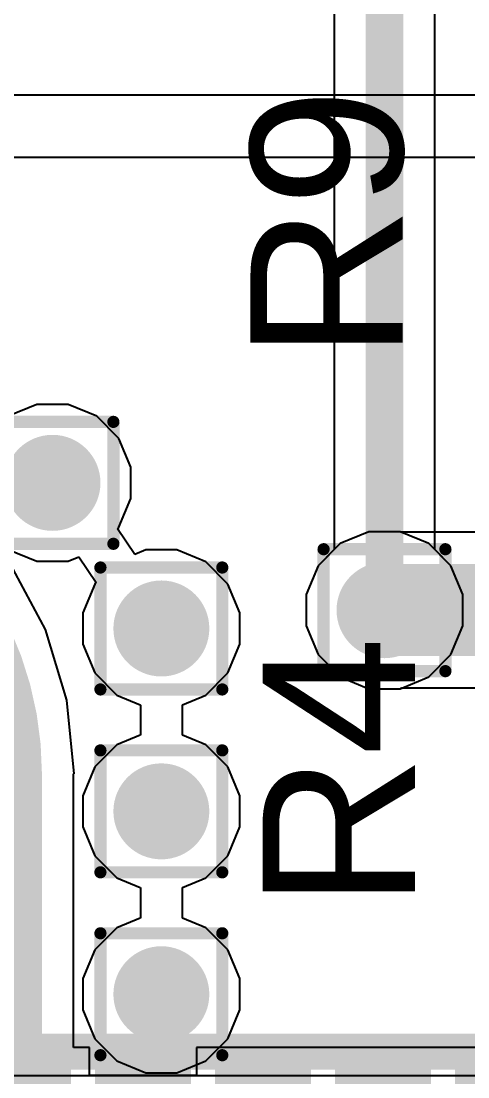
# Model space of a CAD drawing. Header units: inches. Extents: x -12 to 5355, y -7 to 5366.
# Drawn here: x 23.936 to 25.799, y 50.075 to 54.474 of the extents above; entities that cross this region are included whole.
import ezdxf

# ---------------------------------------------------------------- set-up
doc = ezdxf.new("R2010")
doc.units = ezdxf.units.IN
for name, color, linetype in [('BOTTOM LAYER', 5, 'Continuous'), ('Drill Drawing', 1, 'Continuous'), ('GROUND1', 16, 'Continuous'), ('GROUND2', 156, 'Continuous'), ('POWER', 76, 'Continuous'), ('SIGNAL', 90, 'Continuous'), ('TOP LAYER', 1, 'Continuous'), ('Top Overlay', 2, 'Continuous'), ('Top Solder', 216, 'Continuous'), ('Via Holes', 16, 'Continuous')]:
    doc.layers.add(name, color=color, linetype=linetype)
doc.styles.add('Arial', font='', dxfattribs={"height": 0.2})
doc.styles.get('Arial').set_extended_font_data('Arial')

# ---------------------------------------------------------------- blocks, each defined once
blk = doc.blocks.new('LGA50P1600X1050X104_161N_85')
at = {"layer": 'Top Solder'}
for points in [[(7.55000014, -0.6999985999999999), (7.55000014, -0.2999994), (8.18999886, -0.2999994), (8.18999886, -0.6999985999999999)], [(7.55000014, -1.1999976), (7.55000014, -0.7999984), (8.18999886, -0.7999984), (8.18999886, -1.1999976)], [(7.55000014, -1.70002454), (7.55000014, -1.30002534), (8.18999886, -1.30002534), (8.18999886, -1.70002454)], [(7.55000014, -2.20002354), (7.55000014, -1.80002434), (8.18999886, -1.80002434), (8.18999886, -2.20002354)], [(7.55000014, -2.70002508), (7.55000014, -2.30002588), (8.18999886, -2.30002588), (8.18999886, -2.70002508)]]:
    blk.add_hatch(color=216, dxfattribs=at).paths.add_polyline_path(points)
at = {"layer": 'TOP LAYER'}
blk.add_line((8.14999894, 5.39999936), (8.14999894, -5.39999936), dxfattribs=at)
at = {"layer": 'Top Overlay'}
blk.add_lwpolyline([(8.24999874, 5.49999916, 0.1499997, 0.1499997, 0), (8.25000128, -5.49999916, 0.1499997, 0.1499997, 0)], format="xyseb", dxfattribs=at)

msp = doc.modelspace()

# ---------------------------------------------------------------- hatches: boundary and pattern name
at = {"layer": 'BOTTOM LAYER'}
h = msp.add_hatch(color=5, dxfattribs=at)
edge = h.paths.add_edge_path()
edge.add_arc((24.0665, 52.54979583999999), 0.1999996, 0, 360)
h = msp.add_hatch(color=5, dxfattribs=at)
edge = h.paths.add_edge_path()
edge.add_arc((25.4508, 52.0192), 0.1999996, 0, 360)
h = msp.add_hatch(color=5, dxfattribs=at)
edge = h.paths.add_edge_path()
edge.add_arc((24.520398, 51.943), 0.1999996, 0, 360)
h = msp.add_hatch(color=5, dxfattribs=at)
edge = h.paths.add_edge_path()
edge.add_arc((24.520398, 51.181), 0.1999996, 0, 360)
h = msp.add_hatch(color=5, dxfattribs=at)
edge = h.paths.add_edge_path()
edge.add_arc((24.520398, 50.419), 0.1999996, 0, 360)
at = {"layer": 'GROUND1'}
h = msp.add_hatch(color=16, dxfattribs=at)
edge = h.paths.add_edge_path()
edge.add_arc((24.0665, 52.54979583999999), 0.1999996, 0, 360)
h = msp.add_hatch(color=16, dxfattribs=at)
edge = h.paths.add_edge_path()
edge.add_arc((25.4508, 52.0192), 0.1999996, 0, 360)
h = msp.add_hatch(color=16, dxfattribs=at)
edge = h.paths.add_edge_path()
edge.add_arc((24.520398, 51.943), 0.1999996, 0, 360)
h = msp.add_hatch(color=16, dxfattribs=at)
edge = h.paths.add_edge_path()
edge.add_arc((24.520398, 51.181), 0.1999996, 0, 360)
h = msp.add_hatch(color=16, dxfattribs=at)
edge = h.paths.add_edge_path()
edge.add_arc((24.520398, 50.419), 0.1999996, 0, 360)
at = {"layer": 'GROUND2'}
h = msp.add_hatch(color=156, dxfattribs=at)
edge = h.paths.add_edge_path()
edge.add_arc((24.0665, 52.54979583999999), 0.1999996, 0, 360)
h = msp.add_hatch(color=156, dxfattribs=at)
edge = h.paths.add_edge_path()
edge.add_arc((25.4508, 52.0192), 0.1999996, 0, 360)
h = msp.add_hatch(color=156, dxfattribs=at)
edge = h.paths.add_edge_path()
edge.add_arc((24.520398, 51.943), 0.1999996, 0, 360)
h = msp.add_hatch(color=156, dxfattribs=at)
edge = h.paths.add_edge_path()
edge.add_arc((24.520398, 51.181), 0.1999996, 0, 360)
h = msp.add_hatch(color=156, dxfattribs=at)
edge = h.paths.add_edge_path()
edge.add_arc((24.520398, 50.419), 0.1999996, 0, 360)
at = {"layer": 'POWER'}
h = msp.add_hatch(color=76, dxfattribs=at)
edge = h.paths.add_edge_path()
edge.add_arc((24.0665, 52.54979583999999), 0.1999996, 0, 360)
h = msp.add_hatch(color=76, dxfattribs=at)
edge = h.paths.add_edge_path()
edge.add_arc((25.4508, 52.0192), 0.1999996, 0, 360)
h = msp.add_hatch(color=76, dxfattribs=at)
edge = h.paths.add_edge_path()
edge.add_arc((24.520398, 51.943), 0.1999996, 0, 360)
h = msp.add_hatch(color=76, dxfattribs=at)
edge = h.paths.add_edge_path()
edge.add_arc((24.520398, 51.181), 0.1999996, 0, 360)
h = msp.add_hatch(color=76, dxfattribs=at)
edge = h.paths.add_edge_path()
edge.add_arc((24.520398, 50.419), 0.1999996, 0, 360)
at = {"layer": 'SIGNAL'}
h = msp.add_hatch(color=90, dxfattribs=at)
edge = h.paths.add_edge_path()
edge.add_arc((24.0665, 52.54979583999999), 0.1999996, 0, 360)
h = msp.add_hatch(color=90, dxfattribs=at)
edge = h.paths.add_edge_path()
edge.add_arc((25.4508, 52.0192), 0.1999996, 0, 360)
h = msp.add_hatch(color=90, dxfattribs=at)
edge = h.paths.add_edge_path()
edge.add_arc((24.520398, 51.943), 0.1999996, 0, 360)
h = msp.add_hatch(color=90, dxfattribs=at)
edge = h.paths.add_edge_path()
edge.add_arc((24.520398, 51.181), 0.1999996, 0, 360)
h = msp.add_hatch(color=90, dxfattribs=at)
edge = h.paths.add_edge_path()
edge.add_arc((24.520398, 50.419), 0.1999996, 0, 360)
at = {"layer": 'TOP LAYER'}
h = msp.add_hatch(color=1, dxfattribs=at)
edge = h.paths.add_edge_path()
edge.add_arc((24.0665, 52.54979583999999), 0.1999996, 0, 360)
h = msp.add_hatch(color=1, dxfattribs=at)
edge = h.paths.add_edge_path()
edge.add_arc((25.4508, 52.0192), 0.1999996, 0, 360)
h = msp.add_hatch(color=1, dxfattribs=at)
edge = h.paths.add_edge_path()
edge.add_arc((24.520398, 51.943), 0.1999996, 0, 360)
h = msp.add_hatch(color=1, dxfattribs=at)
edge = h.paths.add_edge_path()
edge.add_arc((24.520398, 51.181), 0.1999996, 0, 360)
h = msp.add_hatch(color=1, dxfattribs=at)
edge = h.paths.add_edge_path()
edge.add_arc((24.520398, 50.419), 0.1999996, 0, 360)
msp.add_hatch(color=1, dxfattribs=at).paths.add_polyline_path([(24.2941983, 49.52979934), (24.5941977, 49.52979934), (24.5941977, 50.13959746), (24.2941983, 50.13959746)])
at = {"layer": 'Via Holes'}
h = msp.add_hatch(color=7, dxfattribs=at)
edge = h.paths.add_edge_path()
edge.add_arc((24.0665, 52.54979583999999), 0.0999998, 0, 360)
h = msp.add_hatch(color=7, dxfattribs=at)
edge = h.paths.add_edge_path()
edge.add_arc((25.4508, 52.0192), 0.0999998, 0, 360)
h = msp.add_hatch(color=7, dxfattribs=at)
edge = h.paths.add_edge_path()
edge.add_arc((24.520398, 51.943), 0.0999998, 0, 360)
h = msp.add_hatch(color=7, dxfattribs=at)
edge = h.paths.add_edge_path()
edge.add_arc((24.520398, 51.181), 0.0999998, 0, 360)
h = msp.add_hatch(color=7, dxfattribs=at)
edge = h.paths.add_edge_path()
edge.add_arc((24.520398, 50.419), 0.0999998, 0, 360)

# ---------------------------------------------------------------- linework, layer by layer
at = {"layer": 'BOTTOM LAYER'}
for p, q in [((25.24143034, 59.31023952), (25.24143034, 52.27227543999999)), ((25.66016966, 52.27227543999999), (25.66016966, 59.31023952)), ((25.24143034, 52.27227543999999), (25.1735844, 52.2044295)), ((25.7280156, 52.2044295), (25.66016966, 52.27227543999999)), ((25.1735844, 52.2044295), (25.1238004, 52.08424432)), ((25.7777996, 52.08424432), (25.7280156, 52.2044295)), ((25.1238004, 52.08424432), (25.1238004, 51.95415568)), ((25.7777996, 51.95415568), (25.7777996, 52.08424432)), ((25.1238004, 51.95415568), (25.1735844, 51.83397049999999)), ((25.7280156, 51.83397049999999), (25.7777996, 51.95415568)), ((25.1735844, 51.83397049999999), (25.2655705, 51.74198439999999)), ((25.6360295, 51.74198439999999), (25.7280156, 51.83397049999999)), ((25.2655705, 51.74198439999999), (25.38575568, 51.6922004)), ((25.51584432, 51.6922004), (25.6360295, 51.74198439999999)), ((25.38575568, 51.6922004), (25.51584432, 51.6922004))]:
    msp.add_line(p, q, dxfattribs=at)
msp.add_lwpolyline([(25.4508, 52.0192, 0.1566926, 0.1566926, 0), (25.4508, 59.31023952, 0.1566926, 0.1566926, 0)], format="xyseb", dxfattribs=at)
msp.add_lwpolyline([(25.41162812, 52.0192, 0.0783463, 0.0783463, 1), (25.48997188, 52.0192, 0.0783463, 0.0783463, 1)], format="xyseb", close=True, dxfattribs=at)
at = {"layer": 'Drill Drawing'}
for points in [[(23.8125, 52.80379584, 0.0508, 0.0508, 0), (24.3205, 52.80379584, 0.0508, 0.0508, 0)], [(24.3205, 52.29579584, 0.0508, 0.0508, 0), (24.3205, 52.80379584, 0.0508, 0.0508, 0)], [(23.8125, 52.29579584, 0.0508, 0.0508, 0), (24.3205, 52.29579584, 0.0508, 0.0508, 0)], [(25.1968, 52.2732, 0.0508, 0.0508, 0), (25.7048, 52.2732, 0.0508, 0.0508, 0)], [(25.1968, 51.76519999999999, 0.0508, 0.0508, 0), (25.1968, 52.2732, 0.0508, 0.0508, 0)], [(25.7048, 51.76519999999999, 0.0508, 0.0508, 0), (25.7048, 52.2732, 0.0508, 0.0508, 0)], [(24.266398, 52.197, 0.0508, 0.0508, 0), (24.774398, 52.197, 0.0508, 0.0508, 0)], [(24.266398, 51.689, 0.0508, 0.0508, 0), (24.266398, 52.197, 0.0508, 0.0508, 0)], [(24.774398, 51.689, 0.0508, 0.0508, 0), (24.774398, 52.197, 0.0508, 0.0508, 0)], [(25.1968, 51.76519999999999, 0.0508, 0.0508, 0), (25.7048, 51.76519999999999, 0.0508, 0.0508, 0)], [(24.266398, 51.689, 0.0508, 0.0508, 0), (24.774398, 51.689, 0.0508, 0.0508, 0)], [(24.266398, 51.435, 0.0508, 0.0508, 0), (24.774398, 51.435, 0.0508, 0.0508, 0)], [(24.266398, 50.92699999999999, 0.0508, 0.0508, 0), (24.266398, 51.435, 0.0508, 0.0508, 0)], [(24.774398, 50.92699999999999, 0.0508, 0.0508, 0), (24.774398, 51.435, 0.0508, 0.0508, 0)], [(24.266398, 50.92699999999999, 0.0508, 0.0508, 0), (24.774398, 50.92699999999999, 0.0508, 0.0508, 0)], [(24.266398, 50.673, 0.0508, 0.0508, 0), (24.774398, 50.673, 0.0508, 0.0508, 0)], [(24.266398, 50.165, 0.0508, 0.0508, 0), (24.266398, 50.673, 0.0508, 0.0508, 0)], [(24.774398, 50.165, 0.0508, 0.0508, 0), (24.774398, 50.673, 0.0508, 0.0508, 0)], [(24.266398, 50.165, 0.0508, 0.0508, 0), (24.774398, 50.165, 0.0508, 0.0508, 0)]]:
    msp.add_lwpolyline(points, format="xyseb", dxfattribs=at)
for points in [[(24.3078, 52.80379584, 0.0254, 0.0254, 1), (24.3332, 52.80379584, 0.0254, 0.0254, 1)], [(24.3078, 52.80379584, 0.0254, 0.0254, 1), (24.3332, 52.80379584, 0.0254, 0.0254, 1)], [(24.3078, 52.29579584, 0.0254, 0.0254, 1), (24.3332, 52.29579584, 0.0254, 0.0254, 1)], [(24.3078, 52.29579584, 0.0254, 0.0254, 1), (24.3332, 52.29579584, 0.0254, 0.0254, 1)], [(25.1841, 52.2732, 0.0254, 0.0254, 1), (25.2095, 52.2732, 0.0254, 0.0254, 1)], [(25.1841, 52.2732, 0.0254, 0.0254, 1), (25.2095, 52.2732, 0.0254, 0.0254, 1)], [(25.6921, 52.2732, 0.0254, 0.0254, 1), (25.7175, 52.2732, 0.0254, 0.0254, 1)], [(25.6921, 52.2732, 0.0254, 0.0254, 1), (25.7175, 52.2732, 0.0254, 0.0254, 1)], [(24.253698, 52.197, 0.0254, 0.0254, 1), (24.279098, 52.197, 0.0254, 0.0254, 1)], [(24.253698, 52.197, 0.0254, 0.0254, 1), (24.279098, 52.197, 0.0254, 0.0254, 1)], [(24.761698, 52.197, 0.0254, 0.0254, 1), (24.787098, 52.197, 0.0254, 0.0254, 1)], [(24.761698, 52.197, 0.0254, 0.0254, 1), (24.787098, 52.197, 0.0254, 0.0254, 1)], [(25.1841, 51.76519999999999, 0.0254, 0.0254, 1), (25.2095, 51.76519999999999, 0.0254, 0.0254, 1)], [(25.1841, 51.76519999999999, 0.0254, 0.0254, 1), (25.2095, 51.76519999999999, 0.0254, 0.0254, 1)], [(25.6921, 51.76519999999999, 0.0254, 0.0254, 1), (25.7175, 51.76519999999999, 0.0254, 0.0254, 1)], [(25.6921, 51.76519999999999, 0.0254, 0.0254, 1), (25.7175, 51.76519999999999, 0.0254, 0.0254, 1)], [(24.253698, 51.689, 0.0254, 0.0254, 1), (24.279098, 51.689, 0.0254, 0.0254, 1)], [(24.253698, 51.689, 0.0254, 0.0254, 1), (24.279098, 51.689, 0.0254, 0.0254, 1)], [(24.761698, 51.689, 0.0254, 0.0254, 1), (24.787098, 51.689, 0.0254, 0.0254, 1)], [(24.761698, 51.689, 0.0254, 0.0254, 1), (24.787098, 51.689, 0.0254, 0.0254, 1)], [(24.253698, 51.435, 0.0254, 0.0254, 1), (24.279098, 51.435, 0.0254, 0.0254, 1)], [(24.253698, 51.435, 0.0254, 0.0254, 1), (24.279098, 51.435, 0.0254, 0.0254, 1)], [(24.761698, 51.435, 0.0254, 0.0254, 1), (24.787098, 51.435, 0.0254, 0.0254, 1)], [(24.761698, 51.435, 0.0254, 0.0254, 1), (24.787098, 51.435, 0.0254, 0.0254, 1)], [(24.253698, 50.92699999999999, 0.0254, 0.0254, 1), (24.279098, 50.92699999999999, 0.0254, 0.0254, 1)], [(24.253698, 50.92699999999999, 0.0254, 0.0254, 1), (24.279098, 50.92699999999999, 0.0254, 0.0254, 1)], [(24.761698, 50.92699999999999, 0.0254, 0.0254, 1), (24.787098, 50.92699999999999, 0.0254, 0.0254, 1)], [(24.761698, 50.92699999999999, 0.0254, 0.0254, 1), (24.787098, 50.92699999999999, 0.0254, 0.0254, 1)], [(24.253698, 50.673, 0.0254, 0.0254, 1), (24.279098, 50.673, 0.0254, 0.0254, 1)], [(24.253698, 50.673, 0.0254, 0.0254, 1), (24.279098, 50.673, 0.0254, 0.0254, 1)], [(24.761698, 50.673, 0.0254, 0.0254, 1), (24.787098, 50.673, 0.0254, 0.0254, 1)], [(24.761698, 50.673, 0.0254, 0.0254, 1), (24.787098, 50.673, 0.0254, 0.0254, 1)], [(24.253698, 50.165, 0.0254, 0.0254, 1), (24.279098, 50.165, 0.0254, 0.0254, 1)], [(24.253698, 50.165, 0.0254, 0.0254, 1), (24.279098, 50.165, 0.0254, 0.0254, 1)], [(24.761698, 50.165, 0.0254, 0.0254, 1), (24.787098, 50.165, 0.0254, 0.0254, 1)], [(24.761698, 50.165, 0.0254, 0.0254, 1), (24.787098, 50.165, 0.0254, 0.0254, 1)]]:
    msp.add_lwpolyline(points, format="xyseb", close=True, dxfattribs=at)
at = {"layer": 'GROUND1'}
for p, q in [((25.38575568, 52.3461996), (25.2655705, 52.2964156)), ((25.51584432, 52.3461996), (25.38575568, 52.3461996)), ((25.6360295, 52.2964156), (25.51584432, 52.3461996)), ((25.2655705, 52.2964156), (25.1735844, 52.2044295)), ((25.7280156, 52.2044295), (25.6360295, 52.2964156)), ((25.1735844, 52.2044295), (25.1238004, 52.08424432)), ((25.7777996, 52.08424432), (25.7280156, 52.2044295)), ((25.1238004, 52.08424432), (25.1238004, 51.95415568)), ((25.7777996, 51.95415568), (25.7777996, 52.08424432)), ((25.1238004, 51.95415568), (25.1735844, 51.83397049999999)), ((25.7280156, 51.83397049999999), (25.7777996, 51.95415568)), ((25.1735844, 51.83397049999999), (25.2655705, 51.74198439999999)), ((25.6360295, 51.74198439999999), (25.7280156, 51.83397049999999)), ((25.2655705, 51.74198439999999), (25.38575568, 51.6922004)), ((25.51584432, 51.6922004), (25.6360295, 51.74198439999999)), ((25.38575568, 51.6922004), (25.51584432, 51.6922004))]:
    msp.add_line(p, q, dxfattribs=at)
at = {"layer": 'GROUND2'}
for p, q in [((25.38575568, 52.3461996), (25.2655705, 52.2964156)), ((25.51584432, 52.3461996), (25.38575568, 52.3461996)), ((25.6360295, 52.2964156), (25.51584432, 52.3461996)), ((25.2655705, 52.2964156), (25.1735844, 52.2044295)), ((25.7280156, 52.2044295), (25.6360295, 52.2964156)), ((25.1735844, 52.2044295), (25.1238004, 52.08424432)), ((25.7777996, 52.08424432), (25.7280156, 52.2044295)), ((25.1238004, 52.08424432), (25.1238004, 51.95415568)), ((25.7777996, 51.95415568), (25.7777996, 52.08424432)), ((25.1238004, 51.95415568), (25.1735844, 51.83397049999999)), ((25.7280156, 51.83397049999999), (25.7777996, 51.95415568)), ((25.1735844, 51.83397049999999), (25.2655705, 51.74198439999999)), ((25.6360295, 51.74198439999999), (25.7280156, 51.83397049999999)), ((25.2655705, 51.74198439999999), (25.38575568, 51.6922004)), ((25.51584432, 51.6922004), (25.6360295, 51.74198439999999)), ((25.38575568, 51.6922004), (25.51584432, 51.6922004))]:
    msp.add_line(p, q, dxfattribs=at)
at = {"layer": 'POWER'}
for p, q in [((29.2526593, 54.16556603999999), (23.38324, 54.16556603999999)), ((23.38324, 53.90659018), (29.18144786, 53.90659018)), ((24.00145568, 52.87679544), (23.8812705, 52.82701144)), ((24.13154432, 52.87679544), (24.00145568, 52.87679544)), ((24.2517295, 52.82701144), (24.13154432, 52.87679544)), ((24.3437156, 52.73502534), (24.2517295, 52.82701144)), ((24.3934996, 52.61484015999999), (24.3437156, 52.73502534)), ((24.3934996, 52.48475152), (24.3934996, 52.61484015999999)), ((24.3437156, 52.36456634), (24.3934996, 52.48475152)), ((24.33800568, 52.35885642), (24.3437156, 52.36456634)), ((24.4099461, 52.2511909), (24.33800568, 52.35885642)), ((25.38575568, 52.3461996), (25.2655705, 52.2964156)), ((25.51584432, 52.3461996), (25.38575568, 52.3461996)), ((25.6360295, 52.2964156), (25.51584432, 52.3461996)), ((23.8812705, 52.27258023999999), (24.00145568, 52.22279623999999)), ((24.45535368, 52.2699996), (24.4099461, 52.2511909)), ((24.58544232, 52.2699996), (24.45535368, 52.2699996)), ((24.7056275, 52.2202156), (24.58544232, 52.2699996)), ((25.2655705, 52.2964156), (25.1735844, 52.2044295)), ((25.7280156, 52.2044295), (25.6360295, 52.2964156)), ((24.00145568, 52.22279623999999), (24.13154432, 52.22279623999999)), ((24.13154432, 52.22279623999999), (24.1769519, 52.24160493999999)), ((24.1769519, 52.24160493999999), (24.24889232, 52.13393942)), ((24.7976136, 52.1282295), (24.7056275, 52.2202156)), ((25.1735844, 52.2044295), (25.1238004, 52.08424432)), ((25.7777996, 52.08424432), (25.7280156, 52.2044295)), ((24.2431824, 52.1282295), (24.1933984, 52.00804432)), ((24.24889232, 52.13393942), (24.2431824, 52.1282295)), ((24.8473976, 52.00804432), (24.7976136, 52.1282295)), ((25.1238004, 52.08424432), (25.1238004, 51.95415568)), ((25.7777996, 51.95415568), (25.7777996, 52.08424432)), ((24.1933984, 52.00804432), (24.1933984, 51.87795568)), ((24.8473976, 51.87795568), (24.8473976, 52.00804432)), ((25.1238004, 51.95415568), (25.1735844, 51.83397049999999)), ((25.7280156, 51.83397049999999), (25.7777996, 51.95415568)), ((24.1933984, 51.87795568), (24.2431824, 51.75777049999999)), ((24.7976136, 51.75777049999999), (24.8473976, 51.87795568)), ((25.1735844, 51.83397049999999), (25.2655705, 51.74198439999999)), ((25.6360295, 51.74198439999999), (25.7280156, 51.83397049999999)), ((24.2431824, 51.75777049999999), (24.3351685, 51.66578439999999)), ((24.7056275, 51.66578439999999), (24.7976136, 51.75777049999999)), ((25.2655705, 51.74198439999999), (25.38575568, 51.6922004)), ((25.51584432, 51.6922004), (25.6360295, 51.74198439999999)), ((25.38575568, 51.6922004), (25.51584432, 51.6922004)), ((24.3351685, 51.66578439999999), (24.43241748, 51.6255)), ((24.60837852, 51.6255), (24.7056275, 51.66578439999999)), ((24.43241748, 51.6255), (24.43282388, 51.62342227999999)), ((24.43282388, 51.62342227999999), (24.43282388, 51.50057772)), ((24.60797212, 51.62342227999999), (24.60837852, 51.6255)), ((24.60797212, 51.50057772), (24.60797212, 51.62342227999999)), ((24.43241748, 51.49849999999999), (24.3351685, 51.4582156)), ((24.43282388, 51.50057772), (24.43241748, 51.49849999999999)), ((24.60837852, 51.49849999999999), (24.60797212, 51.50057772)), ((24.7056275, 51.4582156), (24.60837852, 51.49849999999999)), ((24.3351685, 51.4582156), (24.2431824, 51.3662295)), ((24.7976136, 51.3662295), (24.7056275, 51.4582156)), ((24.2431824, 51.3662295), (24.1933984, 51.24604432)), ((24.8473976, 51.24604432), (24.7976136, 51.3662295)), ((24.1933984, 51.24604432), (24.1933984, 51.11595568)), ((24.8473976, 51.11595568), (24.8473976, 51.24604432)), ((24.1933984, 51.11595568), (24.2431824, 50.9957705)), ((24.7976136, 50.9957705), (24.8473976, 51.11595568)), ((24.2431824, 50.9957705), (24.3351685, 50.9037844)), ((24.7056275, 50.9037844), (24.7976136, 50.9957705)), ((24.3351685, 50.9037844), (24.43241748, 50.86349999999999)), ((24.60837852, 50.86349999999999), (24.7056275, 50.9037844)), ((24.43241748, 50.86349999999999), (24.43282388, 50.86142228)), ((24.43282388, 50.86142228), (24.43282388, 50.73857772)), ((24.60797212, 50.86142228), (24.60837852, 50.86349999999999)), ((24.60797212, 50.73857772), (24.60797212, 50.86142228)), ((24.43241748, 50.7365), (24.3351685, 50.6962156)), ((24.43282388, 50.73857772), (24.43241748, 50.7365)), ((24.60837852, 50.7365), (24.60797212, 50.73857772)), ((24.7056275, 50.6962156), (24.60837852, 50.7365)), ((24.3351685, 50.6962156), (24.2431824, 50.6042295)), ((24.7976136, 50.6042295), (24.7056275, 50.6962156)), ((24.2431824, 50.6042295), (24.1933984, 50.48404432)), ((24.8473976, 50.48404432), (24.7976136, 50.6042295)), ((24.1933984, 50.48404432), (24.1933984, 50.35395568)), ((24.8473976, 50.35395568), (24.8473976, 50.48404432)), ((24.1933984, 50.35395568), (24.2431824, 50.2337705)), ((24.7976136, 50.2337705), (24.8473976, 50.35395568)), ((24.2431824, 50.2337705), (24.3351685, 50.1417844)), ((24.7056275, 50.1417844), (24.7976136, 50.2337705)), ((24.3351685, 50.1417844), (24.45535368, 50.0920004)), ((24.58544232, 50.0920004), (24.7056275, 50.1417844)), ((24.45535368, 50.0920004), (24.58544232, 50.0920004))]:
    msp.add_line(p, q, dxfattribs=at)
at = {"layer": 'SIGNAL'}
for p, q in [((25.38575568, 52.3461996), (25.2655705, 52.2964156)), ((25.51584432, 52.3461996), (25.38575568, 52.3461996)), ((25.6360295, 52.2964156), (25.51584432, 52.3461996)), ((25.2655705, 52.2964156), (25.1735844, 52.2044295)), ((25.7280156, 52.2044295), (25.6360295, 52.2964156)), ((25.1735844, 52.2044295), (25.1238004, 52.08424432)), ((25.7777996, 52.08424432), (25.7280156, 52.2044295)), ((25.1238004, 52.08424432), (25.1238004, 51.95415568)), ((25.7777996, 51.95415568), (25.7777996, 52.08424432)), ((25.1238004, 51.95415568), (25.1735844, 51.83397049999999)), ((25.7280156, 51.83397049999999), (25.7777996, 51.95415568)), ((25.1735844, 51.83397049999999), (25.2655705, 51.74198439999999)), ((25.6360295, 51.74198439999999), (25.7280156, 51.83397049999999)), ((25.2655705, 51.74198439999999), (25.38575568, 51.6922004)), ((25.51584432, 51.6922004), (25.6360295, 51.74198439999999)), ((25.38575568, 51.6922004), (25.51584432, 51.6922004))]:
    msp.add_line(p, q, dxfattribs=at)
at = {"layer": 'TOP LAYER'}
for p, q in [((25.38575568, 52.3461996), (25.2655705, 52.2964156)), ((25.45394706, 52.3461996), (25.38575568, 52.3461996)), ((25.45411216, 52.34623262), (25.45394706, 52.3461996)), ((25.45427726, 52.3461996), (25.45411216, 52.34623262)), ((25.51584432, 52.3461996), (25.45427726, 52.3461996)), ((25.51976354, 52.34457653999999), (25.51584432, 52.3461996)), ((25.84466256, 52.34457653999999), (25.51976354, 52.34457653999999)), ((25.2655705, 52.2964156), (25.1735844, 52.2044295)), ((24.03737128, 51.93879376), (23.89199692, 52.21076933999999)), ((25.1735844, 52.2044295), (25.1238004, 52.08424432)), ((25.1238004, 52.08424432), (25.1238004, 51.95415568)), ((25.1238004, 51.95415568), (25.1735844, 51.83397049999999)), ((24.12689104, 51.64368386), (24.03737128, 51.93879376)), ((25.1735844, 51.83397049999999), (25.2655705, 51.74198439999999)), ((25.2655705, 51.74198439999999), (25.38575568, 51.6922004)), ((25.38575568, 51.6922004), (25.51584432, 51.6922004)), ((25.51584432, 51.6922004), (25.5237615, 51.69547954)), ((25.5237615, 51.69547954), (25.84466256, 51.69547954)), ((24.15711958, 51.33678074), (24.12689104, 51.64368386)), ((24.15356866, 50.19679826), (24.15356866, 51.33678074)), ((24.15356866, 51.33678074), (24.15711958, 51.33678074)), ((24.2211987, 50.19679826), (24.15356866, 50.19679826)), ((24.2211987, 50.07979824), (24.2211987, 50.19679826)), ((26.22122518, 50.19679826), (24.66722524, 50.19679826)), ((24.66722524, 50.19679826), (24.66722524, 50.07979824)), ((24.66722524, 50.07979824), (24.2211987, 50.07979824))]:
    msp.add_line(p, q, dxfattribs=at)
for points in [[(23.5458, 52.2986, 0.1566926, 0.1566926, -0.198912367379658), (23.944199, 51.33678074, 0.1566926, 0.1566926, 0)], [(25.4508, 52.0192, 0.3809999999999999, 0.3809999999999999, 0), (25.45411216, 52.02251215999999, 0.3809999999999999, 0.3809999999999999, 0)], [(25.4508, 52.0192, 0.3809999999999999, 0.3809999999999999, 0), (26.2259572, 52.0192, 0.3809999999999999, 0.3809999999999999, 0)], [(25.45411216, 52.02251215999999, 0.3809999999999999, 0.3809999999999999, 0), (25.45576824, 52.02085607999999, 0.3809999999999999, 0.3809999999999999, 0)], [(25.45576824, 52.02085607999999, 0.3809999999999999, 0.3809999999999999, 0), (26.28750648, 52.02085607999999, 0.3809999999999999, 0.3809999999999999, 0)], [(23.944199, 49.7997988, 0.1566926, 0.1566926, 0), (23.944199, 51.33678074, 0.1566926, 0.1566926, 0)]]:
    msp.add_lwpolyline(points, format="xyseb", dxfattribs=at)
for points in [[(25.35555, 52.0192, 0.1905, 0.1905, 1), (25.54605, 52.0192, 0.1905, 0.1905, 1)], [(25.35555, 52.0192, 0.1905, 0.1905, 1), (25.54605, 52.0192, 0.1905, 0.1905, 1)], [(25.35886216, 52.02251215999999, 0.1905, 0.1905, 1), (25.54936216, 52.02251215999999, 0.1905, 0.1905, 1)], [(25.35886216, 52.02251215999999, 0.1905, 0.1905, 1), (25.54936216, 52.02251215999999, 0.1905, 0.1905, 1)], [(25.36051824, 52.02085607999999, 0.1905, 0.1905, 1), (25.55101824, 52.02085607999999, 0.1905, 0.1905, 1)], [(25.36051824, 52.02085607999999, 0.1905, 0.1905, 1), (25.55101824, 52.02085607999999, 0.1905, 0.1905, 1)], [(23.90502712, 51.33678074, 0.0783463, 0.0783463, 1), (23.98337088, 51.33678074, 0.0783463, 0.0783463, 1)], [(23.90502712, 51.33678074, 0.0783463, 0.0783463, 1), (23.98337088, 51.33678074, 0.0783463, 0.0783463, 1)]]:
    msp.add_lwpolyline(points, format="xyseb", close=True, dxfattribs=at)

# ---------------------------------------------------------------- block references
at = {"rotation": 90}
msp.add_blockref('LGA50P1600X1050X104_161N_85', (23.4442, 41.9297993), dxfattribs=at)

# ---------------------------------------------------------------- texts
at = {"layer": 'Top Overlay', "style": 'Arial'}
for s, p in [('R9', (25.527, 53.06059999999999)), ('R4', (25.5778, 50.7746))]:
    msp.add_text(s, height=0.635, rotation=90, dxfattribs=at).set_placement(p)

doc.saveas('drawing.dxf')
